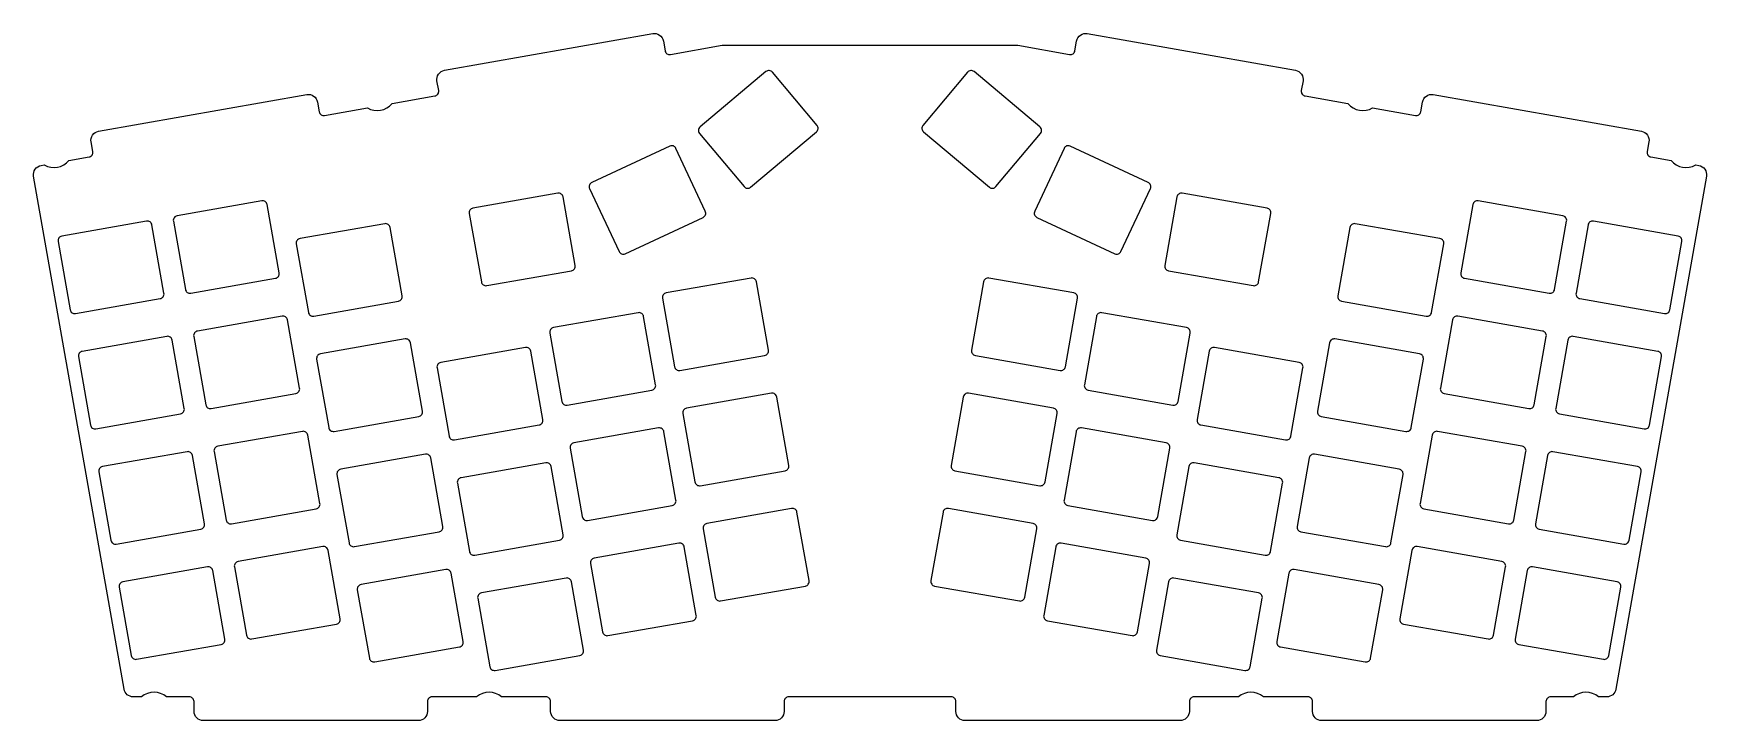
# Model space of a CAD drawing. Header units: millimetres. Extents: x -136 to 136, y -5 to 107.
import ezdxf

# ---------------------------------------------------------------- set-up
doc = ezdxf.new("R2010")
doc.units = ezdxf.units.MM
doc.layers.get('0').update_dxf_attribs({"linetype": 'CONTINUOUS'})

msp = doc.modelspace()

# ---------------------------------------------------------------- linework, layer by layer
for points in [[(-134.87, 85.71), (-134.36, 85.8, 0.367607), (-130.34, 86.51), (-127.07, 87.09, 0.414229), (-126.46, 87.96), (-126.74, 89.53, -0.414214), (-125.52, 91.27), (-91.64, 97.24, -0.414214), (-89.91, 96.03), (-89.63, 94.45, 0.414229), (-88.76, 93.84), (-81.78, 95.07, 0.367607), (-77.76, 95.78), (-70.79, 97.01, 0.41426), (-70.18, 97.88), (-70.46, 99.45, -0.41426), (-69.24, 101.19), (-35.36, 107.17, -0.41426), (-33.62, 105.95), (-33.35, 104.37, 0.41426), (-32.48, 103.77), (-24.03, 105.26), (24.03, 105.26), (32.48, 103.77, 0.41426), (33.35, 104.37), (33.62, 105.95, -0.41426), (35.36, 107.17), (69.24, 101.19, -0.41426), (70.46, 99.45), (70.18, 97.88, 0.41426), (70.79, 97.01), (77.76, 95.78, 0.367607), (81.78, 95.07), (88.76, 93.84, 0.414227), (89.63, 94.45), (89.91, 96.03, -0.414227), (91.64, 97.24), (125.52, 91.27, -0.414227), (126.74, 89.53), (126.46, 87.96, 0.414227), (127.07, 87.09), (130.34, 86.51, 0.367607), (134.36, 85.8), (134.87, 85.71, -0.414214), (136.09, 83.97), (121.36, 0.44, -0.36397), (119.88, -0.8), (118.54, -0.8, 0.367607), (114.46, -0.8), (110.74, -0.8, 0.414214), (109.99, -1.55), (109.99, -3.15, -0.414214), (108.49, -4.65), (73.5, -4.65, -0.414214), (72, -3.15), (72, -1.55, 0.414214), (71.25, -0.8), (64.02, -0.8, 0.367607), (59.94, -0.8), (52.71, -0.8, 0.414247), (51.96, -1.55), (51.96, -3.15, -0.414247), (50.46, -4.65), (15.47, -4.65, -0.414247), (13.97, -3.15), (13.97, -1.55, 0.414247), (13.22, -0.8), (-13.22, -0.8, 0.414247), (-13.97, -1.55), (-13.97, -3.15, -0.414247), (-15.47, -4.65), (-50.46, -4.65, -0.414247), (-51.96, -3.15), (-51.96, -1.55, 0.414247), (-52.71, -0.8), (-59.94, -0.8, 0.367607), (-64.02, -0.8), (-71.25, -0.8, 0.414214), (-72, -1.55), (-72, -3.15, -0.414214), (-73.5, -4.65), (-108.49, -4.65, -0.414214), (-109.99, -3.15), (-109.99, -1.55, 0.414214), (-110.74, -0.8), (-114.46, -0.8, 0.367607), (-118.54, -0.8), (-119.88, -0.8, -0.36397), (-121.36, 0.44), (-136.09, 83.97, -0.414214)], [(-19.43, 82.17), (-8.71, 91.17, 0.414214), (-8.61, 92.22), (-15.88, 100.88, 0.414214), (-16.93, 100.97), (-27.66, 91.97, 0.414214), (-27.75, 90.92), (-20.49, 82.26, 0.414214)], [(8.71, 91.17), (19.43, 82.17, 0.414214), (20.49, 82.26), (27.75, 90.92, 0.414214), (27.66, 91.97), (16.93, 100.97, 0.414214), (15.88, 100.88), (8.61, 92.22, 0.414214)], [(-39.85, 71.33), (-27.16, 77.25, 0.414214), (-26.8, 78.24), (-31.57, 88.48, 0.414214), (-32.57, 88.85), (-45.26, 82.93, 0.414214), (-45.62, 81.93), (-40.84, 71.69, 0.414214)], [(27.16, 77.25), (39.85, 71.33, 0.414214), (40.84, 71.69), (45.62, 81.93, 0.414214), (45.26, 82.93), (32.57, 88.85, 0.414214), (31.57, 88.48), (26.8, 78.24, 0.414214)], [(-110.52, 64.91), (-96.73, 67.34, 0.414214), (-96.12, 68.21), (-98.08, 79.34, 0.414214), (-98.95, 79.94), (-112.74, 77.51, 0.414214), (-113.35, 76.64), (-111.39, 65.52, 0.414214)], [(-62.37, 66.14), (-48.59, 68.57, 0.414214), (-47.98, 69.44), (-49.94, 80.57, 0.414214), (-50.81, 81.18), (-64.6, 78.75, 0.414214), (-65.21, 77.88), (-63.24, 66.75, 0.414214)], [(48.59, 68.57), (62.37, 66.14, 0.414214), (63.24, 66.75), (65.21, 77.88, 0.414214), (64.6, 78.75), (50.81, 81.18, 0.414214), (49.94, 80.57), (47.98, 69.44, 0.414214)], [(96.73, 67.34), (110.52, 64.91, 0.414214), (111.39, 65.52), (113.35, 76.64, 0.414214), (112.74, 77.51), (98.95, 79.94, 0.414214), (98.08, 79.34), (96.12, 68.21, 0.414214)], [(-129.28, 61.6), (-115.49, 64.03, 0.414214), (-114.88, 64.9), (-116.84, 76.03, 0.414214), (-117.71, 76.64), (-131.5, 74.2, 0.414214), (-132.11, 73.34), (-130.15, 62.21, 0.414214)], [(-90.52, 61.18), (-76.73, 63.61, 0.414214), (-76.12, 64.48), (-78.08, 75.61, 0.414214), (-78.95, 76.22), (-92.74, 73.79, 0.414214), (-93.35, 72.92), (-91.38, 61.79, 0.414214)], [(76.73, 63.61), (90.52, 61.18, 0.414214), (91.38, 61.79), (93.35, 72.92, 0.414214), (92.74, 73.79), (78.95, 76.22, 0.414214), (78.08, 75.61), (76.12, 64.48, 0.414214)], [(115.49, 64.03), (129.28, 61.6, 0.414214), (130.15, 62.21), (132.11, 73.34, 0.414214), (131.5, 74.2), (117.71, 76.64, 0.414214), (116.84, 76.03), (114.88, 64.9, 0.414214)], [(-30.93, 52.34), (-17.14, 54.77, 0.414214), (-16.53, 55.64), (-18.49, 66.77, 0.414214), (-19.36, 67.38), (-33.15, 64.95, 0.414214), (-33.76, 64.08), (-31.79, 52.95, 0.414214)], [(17.14, 54.77), (30.93, 52.34, 0.414214), (31.79, 52.95), (33.76, 64.08, 0.414214), (33.15, 64.95), (19.36, 67.38, 0.414214), (18.49, 66.77), (16.53, 55.64, 0.414214)], [(-107.21, 46.15), (-93.42, 48.58, 0.414214), (-92.81, 49.45), (-94.78, 60.57, 0.414214), (-95.64, 61.18), (-109.43, 58.75, 0.414214), (-110.04, 57.88), (-108.08, 46.75, 0.414214)], [(-49.27, 46.69), (-35.49, 49.12, 0.414214), (-34.88, 49.99), (-36.84, 61.12, 0.414214), (-37.71, 61.73), (-51.5, 59.3, 0.414214), (-52.1, 58.43), (-50.14, 47.3, 0.414214)], [(35.49, 49.12), (49.27, 46.69, 0.414214), (50.14, 47.3), (52.1, 58.43, 0.414214), (51.5, 59.3), (37.71, 61.73, 0.414214), (36.84, 61.12), (34.88, 49.99, 0.414214)], [(93.42, 48.58), (107.21, 46.15, 0.414214), (108.08, 46.75), (110.04, 57.88, 0.414214), (109.43, 58.75), (95.64, 61.18, 0.414214), (94.78, 60.57), (92.81, 49.45, 0.414214)], [(-125.97, 42.84), (-112.18, 45.27, 0.414214), (-111.57, 46.14), (-113.54, 57.27, 0.414214), (-114.4, 57.88), (-128.19, 55.44, 0.414214), (-128.8, 54.58), (-126.84, 43.45, 0.414214)], [(-87.21, 42.42), (-73.42, 44.85, 0.414214), (-72.81, 45.72), (-74.77, 56.85, 0.414214), (-75.64, 57.46), (-89.43, 55.02, 0.414214), (-90.04, 54.16), (-88.08, 43.03, 0.414214)], [(73.42, 44.85), (87.21, 42.42, 0.414214), (88.08, 43.03), (90.04, 54.16, 0.414214), (89.43, 55.02), (75.64, 57.46, 0.414214), (74.77, 56.85), (72.81, 45.72, 0.414214)], [(112.18, 45.27), (125.97, 42.84, 0.414214), (126.84, 43.45), (128.8, 54.58, 0.414214), (128.19, 55.44), (114.4, 57.88, 0.414214), (113.54, 57.27), (111.57, 46.14, 0.414214)], [(-67.62, 41.04), (-53.83, 43.47, 0.414214), (-53.22, 44.34), (-55.19, 55.47, 0.414214), (-56.06, 56.07), (-69.84, 53.64, 0.414214), (-70.45, 52.77), (-68.49, 41.65, 0.414214)], [(53.83, 43.47), (67.62, 41.04, 0.414214), (68.49, 41.65), (70.45, 52.77, 0.414214), (69.84, 53.64), (56.06, 56.07, 0.414214), (55.19, 55.47), (53.22, 44.34, 0.414214)], [(-27.62, 33.58), (-13.83, 36.01, 0.414214), (-13.22, 36.88), (-15.18, 48.01, 0.414214), (-16.05, 48.62), (-29.84, 46.19, 0.414214), (-30.45, 45.32), (-28.49, 34.19, 0.414214)], [(13.83, 36.01), (27.62, 33.58, 0.414214), (28.49, 34.19), (30.45, 45.32, 0.414214), (29.84, 46.19), (16.05, 48.62, 0.414214), (15.18, 48.01), (13.22, 36.88, 0.414214)], [(-103.9, 27.39), (-90.11, 29.82, 0.414214), (-89.5, 30.69), (-91.47, 41.81, 0.414214), (-92.34, 42.42), (-106.12, 39.99, 0.414214), (-106.73, 39.12), (-104.77, 27.99, 0.414214)], [(-45.96, 27.93), (-32.18, 30.36, 0.414214), (-31.57, 31.23), (-33.53, 42.36, 0.414214), (-34.4, 42.97), (-48.19, 40.54, 0.414214), (-48.8, 39.67), (-46.83, 28.54, 0.414214)], [(32.18, 30.36), (45.96, 27.93, 0.414214), (46.83, 28.54), (48.8, 39.67, 0.414214), (48.19, 40.54), (34.4, 42.97, 0.414214), (33.53, 42.36), (31.57, 31.23, 0.414214)], [(90.11, 29.82), (103.9, 27.39, 0.414214), (104.77, 27.99), (106.73, 39.12, 0.414214), (106.12, 39.99), (92.34, 42.42, 0.414214), (91.47, 41.81), (89.5, 30.69, 0.414214)], [(-122.66, 24.08), (-108.87, 26.51, 0.414214), (-108.27, 27.38), (-110.23, 38.51, 0.414214), (-111.1, 39.11), (-124.88, 36.68, 0.414214), (-125.49, 35.81), (-123.53, 24.69, 0.414214)], [(-83.9, 23.66), (-70.11, 26.09, 0.414214), (-69.5, 26.96), (-71.47, 38.09, 0.414214), (-72.33, 38.7), (-86.12, 36.26, 0.414214), (-86.73, 35.4), (-84.77, 24.27, 0.414214)], [(70.11, 26.09), (83.9, 23.66, 0.414214), (84.77, 24.27), (86.73, 35.4, 0.414214), (86.12, 36.26), (72.33, 38.7, 0.414214), (71.47, 38.09), (69.5, 26.96, 0.414214)], [(108.87, 26.51), (122.66, 24.08, 0.414214), (123.53, 24.69), (125.49, 35.81, 0.414214), (124.88, 36.68), (111.1, 39.11, 0.414214), (110.23, 38.51), (108.27, 27.38, 0.414214)], [(-64.31, 22.28), (-50.52, 24.71, 0.414214), (-49.92, 25.58), (-51.88, 36.7, 0.414214), (-52.75, 37.31), (-66.53, 34.88, 0.414214), (-67.14, 34.01), (-65.18, 22.88, 0.414214)], [(50.52, 24.71), (64.31, 22.28, 0.414214), (65.18, 22.88), (67.14, 34.01, 0.414214), (66.53, 34.88), (52.75, 37.31, 0.414214), (51.88, 36.7), (49.92, 25.58, 0.414214)], [(-24.31, 14.82), (-10.52, 17.25, 0.414214), (-9.91, 18.12), (-11.88, 29.25, 0.414214), (-12.75, 29.86), (-26.53, 27.43, 0.414214), (-27.14, 26.56), (-25.18, 15.43, 0.414214)], [(10.52, 17.25), (24.31, 14.82, 0.414214), (25.18, 15.43), (27.14, 26.56, 0.414214), (26.53, 27.43), (12.75, 29.86, 0.414214), (11.88, 29.25), (9.91, 18.12, 0.414214)], [(-100.59, 8.63), (-86.81, 11.06, 0.414214), (-86.2, 11.93), (-88.16, 23.05, 0.414214), (-89.03, 23.66), (-102.82, 21.23, 0.414214), (-103.42, 20.36), (-101.46, 9.23, 0.414214)], [(-42.66, 9.17), (-28.87, 11.6, 0.414214), (-28.26, 12.47), (-30.22, 23.6, 0.414214), (-31.09, 24.21), (-44.88, 21.77, 0.414214), (-45.49, 20.91), (-43.53, 9.78, 0.414214)], [(28.87, 11.6), (42.66, 9.17, 0.414214), (43.53, 9.78), (45.49, 20.91, 0.414214), (44.88, 21.77), (31.09, 24.21, 0.414214), (30.22, 23.6), (28.26, 12.47, 0.414214)], [(86.81, 11.06), (100.59, 8.63, 0.414214), (101.46, 9.23), (103.42, 20.36, 0.414214), (102.82, 21.23), (89.03, 23.66, 0.414214), (88.16, 23.05), (86.2, 11.93, 0.414214)], [(-119.35, 5.32), (-105.57, 7.75, 0.414214), (-104.96, 8.62), (-106.92, 19.75, 0.414214), (-107.79, 20.35), (-121.58, 17.92, 0.414214), (-122.18, 17.05), (-120.22, 5.93, 0.414214)], [(-80.59, 4.9), (-66.8, 7.33, 0.414214), (-66.2, 8.2), (-68.16, 19.33, 0.414214), (-69.03, 19.93), (-82.81, 17.5, 0.414214), (-83.42, 16.63), (-81.46, 5.51, 0.414214)], [(66.8, 7.33), (80.59, 4.9, 0.414214), (81.46, 5.51), (83.42, 16.63, 0.414214), (82.81, 17.5), (69.03, 19.93, 0.414214), (68.16, 19.33), (66.2, 8.2, 0.414214)], [(105.57, 7.75), (119.35, 5.32, 0.414214), (120.22, 5.93), (122.18, 17.05, 0.414214), (121.58, 17.92), (107.79, 20.35, 0.414214), (106.92, 19.75), (104.96, 8.62, 0.414214)], [(-61, 3.52), (-47.22, 5.95, 0.414214), (-46.61, 6.82), (-48.57, 17.94, 0.414214), (-49.44, 18.55), (-63.23, 16.12, 0.414214), (-63.83, 15.25), (-61.87, 4.12, 0.414214)], [(47.22, 5.95), (61, 3.52, 0.414214), (61.87, 4.12), (63.83, 15.25, 0.414214), (63.23, 16.12), (49.44, 18.55, 0.414214), (48.57, 17.94), (46.61, 6.82, 0.414214)]]:
    msp.add_lwpolyline(points, format="xyb", close=True)

doc.saveas('drawing.dxf')
